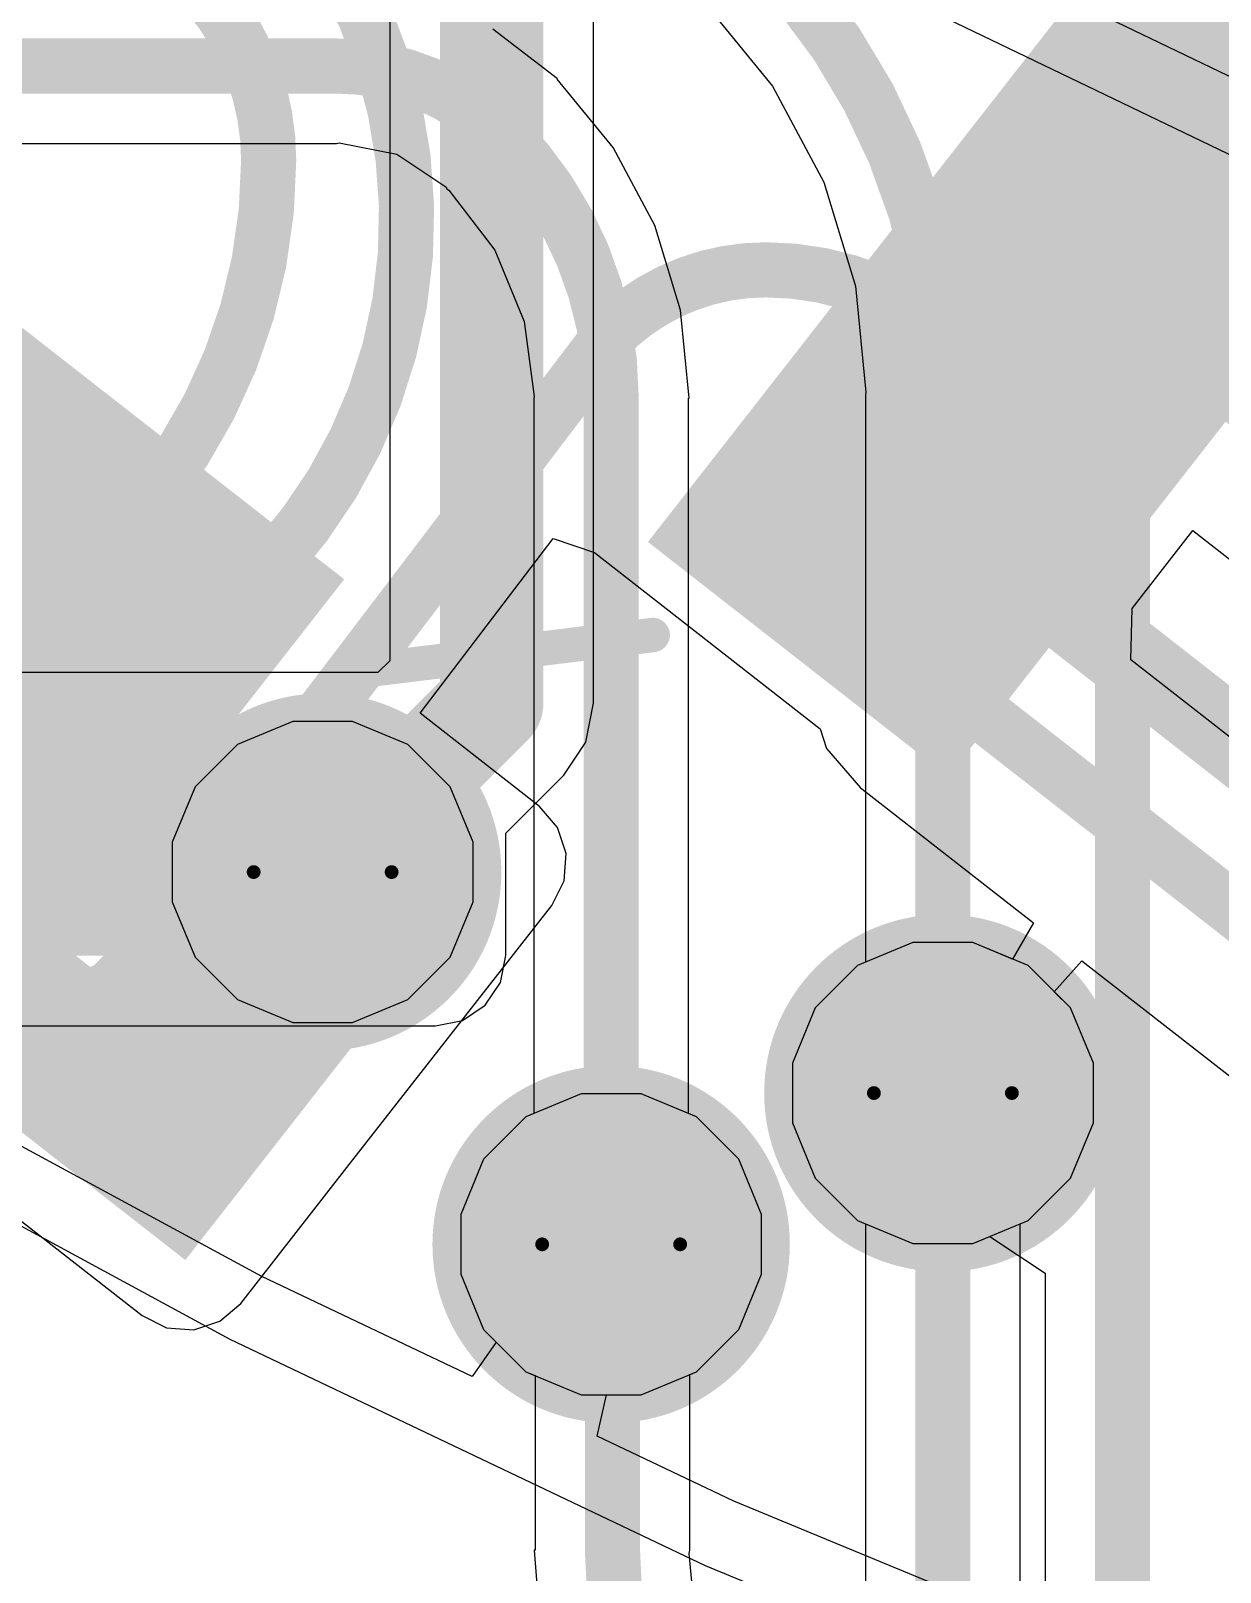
# Model space of a CAD drawing. Header units: inches. Extents: x -30 to 282, y -86 to 78.
# Drawn here: x -7.46 to -3.08, y -79.23 to -73.55 of the extents above; entities that cross this region are included whole.
import ezdxf

# ---------------------------------------------------------------- set-up
doc = ezdxf.new("R2010")
doc.units = ezdxf.units.IN
for name, color, linetype in [('Board Outline', 216, 'Continuous'), ('Bottom Layer', 5, 'Continuous'), ('Drill Drawing', 1, 'Continuous'), ('GND 01', 76, 'Continuous'), ('GND 02', 16, 'Continuous'), ('PWR', 156, 'Continuous'), ('SIG 01', 90, 'Continuous'), ('Top Layer', 1, 'Continuous'), ('Top Overlay', 2, 'Continuous'), ('Top Paste', 8, 'Continuous'), ('Top Solder', 216, 'Continuous'), ('Via Holes', 16, 'Continuous')]:
    doc.layers.add(name, color=color, linetype=linetype)

# ---------------------------------------------------------------- blocks, each defined once
blk = doc.blocks.new('LQFP_100_86')
at = {"layer": 'Top Layer'}
for points in [[(-8.349994729999999, -4.850003), (-7.149994589999999, -4.850003), (-7.149994589999999, -5.150002399999999), (-8.349994729999999, -5.150002399999999)], [(-8.34999981, -5.350002), (-7.14999967, -5.350002), (-7.14999967, -5.6500014), (-8.34999981, -5.6500014)], [(-8.34999727, -5.850001), (-7.149997129999999, -5.850001), (-7.149997129999999, -6.1500004), (-8.34999727, -6.1500004)], [(-5.850001, -7.150002209999999), (-5.850001, -8.35000235), (-6.1500004, -8.35000235), (-6.1500004, -7.150002209999999)], [(-5.35000454, -7.150002209999999), (-5.35000454, -8.35000235), (-5.65000394, -8.35000235), (-5.65000394, -7.150002209999999)], [(-4.84999792, -7.149994589999999), (-4.84999792, -8.349994729999999), (-5.14999732, -8.349994729999999), (-5.14999732, -7.149994589999999)], [(-4.35000146, -7.14999967), (-4.35000146, -8.34999981), (-4.65000086, -8.34999981), (-4.65000086, -7.14999967)], [(-3.84999992, -7.149997129999999), (-3.84999992, -8.34999727), (-4.14999932, -8.34999727), (-4.14999932, -7.149997129999999)], [(-3.35000346, -7.15000729), (-3.35000346, -8.35000743), (-3.650002859999999, -8.35000743), (-3.650002859999999, -7.15000729)]]:
    blk.add_hatch(color=1, dxfattribs=at).paths.add_polyline_path(points)
at = {"layer": 'Top Paste'}
for points in [[(-8.349994729999999, -4.850003), (-7.149994589999999, -4.850003), (-7.149994589999999, -5.150002399999999), (-8.349994729999999, -5.150002399999999)], [(-8.34999981, -5.350002), (-7.14999967, -5.350002), (-7.14999967, -5.6500014), (-8.34999981, -5.6500014)], [(-8.34999727, -5.850001), (-7.149997129999999, -5.850001), (-7.149997129999999, -6.1500004), (-8.34999727, -6.1500004)], [(-5.850001, -7.150002209999999), (-5.850001, -8.35000235), (-6.1500004, -8.35000235), (-6.1500004, -7.150002209999999)], [(-5.35000454, -7.150002209999999), (-5.35000454, -8.35000235), (-5.65000394, -8.35000235), (-5.65000394, -7.150002209999999)], [(-4.84999792, -7.149994589999999), (-4.84999792, -8.349994729999999), (-5.14999732, -8.349994729999999), (-5.14999732, -7.149994589999999)], [(-4.35000146, -7.14999967), (-4.35000146, -8.34999981), (-4.65000086, -8.34999981), (-4.65000086, -7.14999967)], [(-3.84999992, -7.149997129999999), (-3.84999992, -8.34999727), (-4.14999932, -8.34999727), (-4.14999932, -7.149997129999999)], [(-3.35000346, -7.15000729), (-3.35000346, -8.35000743), (-3.650002859999999, -8.35000743), (-3.650002859999999, -7.15000729)]]:
    blk.add_hatch(color=8, dxfattribs=at).paths.add_polyline_path(points)
at = {"layer": 'Top Solder'}
for points in [[(-8.45159473, -4.748403), (-7.048394589999999, -4.748403), (-7.048394589999999, -5.251602399999999), (-8.45159473, -5.251602399999999)], [(-8.45159981, -5.248402), (-7.048399669999999, -5.248402), (-7.048399669999999, -5.7516014), (-8.45159981, -5.7516014)], [(-8.45159727, -5.748400999999999), (-7.04839713, -5.748400999999999), (-7.04839713, -6.2516004), (-8.45159727, -6.2516004)], [(-5.748400999999999, -7.04840221), (-5.748400999999999, -8.45160235), (-6.2516004, -8.45160235), (-6.2516004, -7.04840221)], [(-5.24840454, -7.04840221), (-5.24840454, -8.45160235), (-5.75160394, -8.45160235), (-5.75160394, -7.04840221)], [(-4.748397919999999, -7.048394589999999), (-4.748397919999999, -8.45159473), (-5.251597319999999, -8.45159473), (-5.251597319999999, -7.048394589999999)], [(-4.248401459999999, -7.048399669999999), (-4.248401459999999, -8.45159981), (-4.75160086, -8.45159981), (-4.75160086, -7.048399669999999)], [(-3.74839992, -7.04839713), (-3.74839992, -8.45159727), (-4.25159932, -8.45159727), (-4.25159932, -7.04839713)], [(-3.24840346, -7.04840729), (-3.24840346, -8.45160743), (-3.75160286, -8.45160743), (-3.75160286, -7.04840729)]]:
    blk.add_hatch(color=216, dxfattribs=at).paths.add_polyline_path(points)
at = {"layer": 'Top Overlay', "const_width": 0.127}
blk.add_lwpolyline([(-7.272992819999999, -6.51098774), (-6.511005519999999, -7.272997899999999)], dxfattribs=at)
at = {"layer": 'Top Overlay', "const_width": 0.0635}
for points in [[(-7.30474282, -6.51098774, 1), (-7.24124282, -6.51098774, 1)], [(-6.54275552, -7.272997899999999, 1), (-6.47925552, -7.272997899999999, 1)]]:
    blk.add_lwpolyline(points, format="xyb", close=True, dxfattribs=at)

msp = doc.modelspace()

# ---------------------------------------------------------------- hatches: boundary and pattern name
at = {"layer": 'Bottom Layer'}
msp.add_hatch(color=5, dxfattribs=at).paths.add_polyline_path([(-8.71120178, -76.95582272), (-5.9727465, -76.95582272), (-5.9727465, -76.17279151999999), (-8.71120178, -76.17279151999999)])
h = msp.add_hatch(color=5, dxfattribs=at)
edge = h.paths.add_edge_path()
edge.add_arc((-6.38811778, -76.6483862), 0.2999994, 0, 360)
h = msp.add_hatch(color=5, dxfattribs=at)
edge = h.paths.add_edge_path()
edge.add_arc((-4.104342819999999, -77.46225299999999), 0.2999994, 0, 360)
h = msp.add_hatch(color=5, dxfattribs=at)
edge = h.paths.add_edge_path()
edge.add_arc((-5.32584914, -78.0193004), 0.2999994, 0, 360)
at = {"layer": 'GND 01'}
h = msp.add_hatch(color=76, dxfattribs=at)
edge = h.paths.add_edge_path()
edge.add_arc((-6.38811778, -76.6483862), 0.6579997, 0, 360)
h = msp.add_hatch(color=76, dxfattribs=at)
edge = h.paths.add_edge_path()
edge.add_arc((-4.104342819999999, -77.46225299999999), 0.6579997, 0, 360)
h = msp.add_hatch(color=76, dxfattribs=at)
edge = h.paths.add_edge_path()
edge.add_arc((-5.32584914, -78.0193004), 0.6579997, 0, 360)
at = {"layer": 'GND 02'}
h = msp.add_hatch(color=16, dxfattribs=at)
edge = h.paths.add_edge_path()
edge.add_arc((-6.38811778, -76.6483862), 0.6579997, 0, 360)
h = msp.add_hatch(color=16, dxfattribs=at)
edge = h.paths.add_edge_path()
edge.add_arc((-4.104342819999999, -77.46225299999999), 0.6579997, 0, 360)
h = msp.add_hatch(color=16, dxfattribs=at)
edge = h.paths.add_edge_path()
edge.add_arc((-5.32584914, -78.0193004), 0.6579997, 0, 360)
at = {"layer": 'PWR'}
h = msp.add_hatch(color=156, dxfattribs=at)
edge = h.paths.add_edge_path()
edge.add_arc((-6.38811778, -76.6483862), 0.2999994, 0, 360)
h = msp.add_hatch(color=156, dxfattribs=at)
edge = h.paths.add_edge_path()
edge.add_arc((-4.104342819999999, -77.46225299999999), 0.2999994, 0, 360)
h = msp.add_hatch(color=156, dxfattribs=at)
edge = h.paths.add_edge_path()
edge.add_arc((-5.32584914, -78.0193004), 0.2999994, 0, 360)
at = {"layer": 'SIG 01'}
h = msp.add_hatch(color=90, dxfattribs=at)
edge = h.paths.add_edge_path()
edge.add_arc((-6.38811778, -76.6483862), 0.2999994, 0, 360)
h = msp.add_hatch(color=90, dxfattribs=at)
edge = h.paths.add_edge_path()
edge.add_arc((-4.104342819999999, -77.46225299999999), 0.2999994, 0, 360)
h = msp.add_hatch(color=90, dxfattribs=at)
edge = h.paths.add_edge_path()
edge.add_arc((-5.32584914, -78.0193004), 0.2999994, 0, 360)
at = {"layer": 'Top Layer'}
for points in [[(-0.9579965599999999, -77.59520676), (-4.55510392, -74.78483899999999), (-4.73980256, -75.02124188), (-1.1426952, -77.83160964)], [(-9.356313519999999, -76.15323352), (-6.893714939999999, -78.07722763999999), (-6.502770839999999, -77.57684255999999), (-8.965369419999998, -75.65284844)], [(-6.893720019999999, -78.07723018), (-5.74860928, -76.6115562), (-6.46749278, -76.04990378), (-7.61260352, -77.51557776)]]:
    msp.add_hatch(color=1, dxfattribs=at).paths.add_polyline_path(points)
h = msp.add_hatch(color=1, dxfattribs=at)
edge = h.paths.add_edge_path()
edge.add_arc((-6.38811778, -76.6483862), 0.2999994, 0, 360)
h = msp.add_hatch(color=1, dxfattribs=at)
edge = h.paths.add_edge_path()
edge.add_arc((-4.104342819999999, -77.46225299999999), 0.2999994, 0, 360)
h = msp.add_hatch(color=1, dxfattribs=at)
edge = h.paths.add_edge_path()
edge.add_arc((-5.32584914, -78.0193004), 0.2999994, 0, 360)
at = {"layer": 'Via Holes'}
h = msp.add_hatch(color=7, dxfattribs=at)
edge = h.paths.add_edge_path()
edge.add_arc((-6.38811778, -76.6483862), 0.1499997, 0, 360)
h = msp.add_hatch(color=7, dxfattribs=at)
edge = h.paths.add_edge_path()
edge.add_arc((-4.104342819999999, -77.46225299999999), 0.1499997, 0, 360)
h = msp.add_hatch(color=7, dxfattribs=at)
edge = h.paths.add_edge_path()
edge.add_arc((-5.32584914, -78.0193004), 0.1499997, 0, 360)

# ---------------------------------------------------------------- linework, layer by layer
at = {"layer": 'Board Outline', "const_width": 0.254}
msp.add_lwpolyline([(37.49466466, -16.44645174, -2.5025245443781), (-17.29285086, -16.44645174)], format="xyb", dxfattribs=at)
at = {"layer": 'Bottom Layer'}
for p, q in [((-6.14131614, -67.10679999999999), (-6.14131614, -75.8705239)), ((-5.39028386, -76.02606842), (-5.39028386, -67.10679999999999)), ((-6.14131614, -75.8705239), (-6.1846079, -75.91381566)), ((-6.1846079, -75.91381566), (-8.71120178, -75.91381566)), ((-5.41886902, -76.16977145999999), (-5.39028386, -76.02606842)), ((-5.500270939999999, -76.29160001999999), (-5.41886902, -76.16977145999999)), ((-5.71377064, -76.50509971999999), (-5.500270939999999, -76.29160001999999)), ((-5.71377064, -76.95582272), (-5.71377064, -76.50509971999999)), ((-4.21454072, -76.9082536), (-4.41815728, -76.9925943)), ((-3.99414492, -76.9082536), (-4.21454072, -76.9082536)), ((-3.79052836, -76.9925943), (-3.99414492, -76.9082536)), ((-5.73348358, -77.05492844), (-5.71377064, -76.95582272)), ((-4.41815728, -76.9925943), (-4.57400152, -77.14843854)), ((-3.63468412, -77.14843854), (-3.79052836, -76.9925943)), ((-5.78962266, -77.13894656), (-5.73348358, -77.05492844)), ((-5.87364078, -77.19508563999999), (-5.78962266, -77.13894656)), ((-5.9727465, -77.21479858000001), (-5.87364078, -77.19508563999999)), ((-4.57400152, -77.14843854), (-4.65834222, -77.3520551)), ((-3.550343419999999, -77.3520551), (-3.63468412, -77.14843854)), ((-7.99694616, -77.21479858000001), (-5.9727465, -77.21479858000001)), ((-6.61213054, -78.13792855999999), (-8.035556699999999, -77.36719858)), ((-4.65834222, -77.3520551), (-4.65834222, -77.57245089999999)), ((-3.550343419999999, -77.57245089999999), (-3.550343419999999, -77.3520551)), ((-8.433841399999999, -77.44604525999999), (-6.729491240000001, -78.36888314)), ((-5.43604704, -77.465301), (-5.6396636, -77.5496417)), ((-5.21565124, -77.465301), (-5.43604704, -77.465301)), ((-5.01203468, -77.5496417), (-5.21565124, -77.465301)), ((-5.6396636, -77.5496417), (-5.79550784, -77.70548594)), ((-4.85619044, -77.70548594), (-5.01203468, -77.5496417)), ((-4.65834222, -77.57245089999999), (-4.57400152, -77.77606746)), ((-3.63468412, -77.77606746), (-3.550343419999999, -77.57245089999999)), ((-5.79550784, -77.70548594), (-5.879848539999999, -77.90910249999999)), ((-4.77184974, -77.90910249999999), (-4.85619044, -77.70548594)), ((-4.57400152, -77.77606746), (-4.41815728, -77.93191169999999)), ((-3.79052836, -77.93191169999999), (-3.63468412, -77.77606746)), ((-5.879848539999999, -77.90910249999999), (-5.879848539999999, -78.1294983)), ((-4.77184974, -78.1294983), (-4.77184974, -77.90910249999999)), ((-4.41815728, -77.93191169999999), (-4.21454072, -78.01625239999998)), ((-3.99414492, -78.01625239999998), (-3.79052836, -77.93191169999999)), ((-4.21454072, -78.01625239999998), (-3.99414492, -78.01625239999998)), ((-5.83781916, -78.50633015999999), (-6.61213054, -78.13792855999999)), ((-5.879848539999999, -78.1294983), (-5.79550784, -78.33311486)), ((-4.85619044, -78.33311486), (-4.77184974, -78.1294983)), ((-5.79550784, -78.33311486), (-5.74862706, -78.37999563999999)), ((-5.01203468, -78.4889591), (-4.85619044, -78.33311486)), ((-6.729491240000001, -78.36888314), (-4.97932964, -79.20157642)), ((-5.74862706, -78.37999563999999), (-5.83781916, -78.50633015999999)), ((-5.21565124, -78.5732998), (-5.01203468, -78.4889591)), ((-5.37674566, -78.7256998), (-5.342338819999999, -78.5732998)), ((-5.342338819999999, -78.5732998), (-5.21565124, -78.5732998)), ((-4.87420158, -78.96480016), (-5.37674566, -78.7256998)), ((-3.09544974, -79.6999422), (-4.87420158, -78.96480016)), ((-4.97932964, -79.20157642), (-3.18812418, -79.94186196))]:
    msp.add_line(p, q, dxfattribs=at)
at = {"layer": 'Bottom Layer', "const_width": 0.3809999999999999}
for points in [[(-5.7658, -76.02606842), (-5.7658, -67.10679999999999)], [(-6.38811778, -76.6483862), (-5.7658, -76.02606842)]]:
    msp.add_lwpolyline(points, dxfattribs=at)
at = {"layer": 'Bottom Layer', "const_width": 0.1905}
for points in [[(-5.86105, -76.02606842, 1), (-5.67055, -76.02606842, 1)], [(-5.86105, -76.02606842, 1), (-5.67055, -76.02606842, 1)], [(-6.483367779999999, -76.6483862, 1), (-6.292867779999999, -76.6483862, 1)]]:
    msp.add_lwpolyline(points, format="xyb", close=True, dxfattribs=at)
at = {"layer": 'Drill Drawing'}
for points, const_width in [([(-6.13411778, -76.6483862, 1), (-6.642117779999999, -76.6483862, 1)], 0.0508), ([(-6.654817779999999, -76.6483862, 1), (-6.629417779999999, -76.6483862, 1)], 0.0254), ([(-6.14681778, -76.6483862, 1), (-6.12141778, -76.6483862, 1)], 0.0254), ([(-3.85034282, -77.46225299999999, 1), (-4.35834282, -77.46225299999999, 1)], 0.0508), ([(-4.37104282, -77.46225299999999, 1), (-4.34564282, -77.46225299999999, 1)], 0.0254), ([(-3.86304282, -77.46225299999999, 1), (-3.83764282, -77.46225299999999, 1)], 0.0254), ([(-5.071849139999999, -78.0193004, 1), (-5.579849139999999, -78.0193004, 1)], 0.0508), ([(-5.592549139999999, -78.0193004, 1), (-5.56714914, -78.0193004, 1)], 0.0254), ([(-5.08454914, -78.0193004, 1), (-5.05914914, -78.0193004, 1)], 0.0254)]:
    msp.add_lwpolyline(points, format="xyb", close=True, dxfattribs=dict(at, const_width=const_width))
at = {"layer": 'PWR'}
for p, q in [((-2.7106753, -73.88107398), (-4.2958766, -73.11767952)), ((-4.40824112, -73.35100899999999), (-2.82303982, -74.11440345999999)), ((-4.21454072, -76.9082536), (-4.41815728, -76.9925943)), ((-3.99414492, -76.9082536), (-4.21454072, -76.9082536)), ((-3.79052836, -76.9925943), (-3.99414492, -76.9082536)), ((-4.41815728, -76.9925943), (-4.57400152, -77.14843854)), ((-3.63468412, -77.14843854), (-3.79052836, -76.9925943)), ((-4.57400152, -77.14843854), (-4.65834222, -77.3520551)), ((-3.550343419999999, -77.3520551), (-3.63468412, -77.14843854)), ((-4.65834222, -77.3520551), (-4.65834222, -77.57245089999999)), ((-3.550343419999999, -77.57245089999999), (-3.550343419999999, -77.3520551)), ((-5.43604704, -77.465301), (-5.6396636, -77.5496417)), ((-5.21565124, -77.465301), (-5.43604704, -77.465301)), ((-5.01203468, -77.5496417), (-5.21565124, -77.465301)), ((-5.6396636, -77.5496417), (-5.79550784, -77.70548594)), ((-4.85619044, -77.70548594), (-5.01203468, -77.5496417)), ((-4.65834222, -77.57245089999999), (-4.57400152, -77.77606746)), ((-3.63468412, -77.77606746), (-3.550343419999999, -77.57245089999999)), ((-5.79550784, -77.70548594), (-5.879848539999999, -77.90910249999999)), ((-4.77184974, -77.90910249999999), (-4.85619044, -77.70548594)), ((-4.57400152, -77.77606746), (-4.41815728, -77.93191169999999)), ((-3.79052836, -77.93191169999999), (-3.63468412, -77.77606746)), ((-5.879848539999999, -77.90910249999999), (-5.879848539999999, -78.1294983)), ((-4.77184974, -78.1294983), (-4.77184974, -77.90910249999999)), ((-4.41815728, -77.93191169999999), (-4.21454072, -78.01625239999998)), ((-3.99414492, -78.01625239999998), (-3.79052836, -77.93191169999999)), ((-4.21454072, -78.01625239999998), (-3.99414492, -78.01625239999998)), ((-5.879848539999999, -78.1294983), (-5.79550784, -78.33311486)), ((-4.85619044, -78.33311486), (-4.77184974, -78.1294983)), ((-5.79550784, -78.33311486), (-5.6396636, -78.4889591)), ((-5.01203468, -78.4889591), (-4.85619044, -78.33311486)), ((-5.6396636, -78.4889591), (-5.43604704, -78.5732998)), ((-5.21565124, -78.5732998), (-5.01203468, -78.4889591)), ((-5.43604704, -78.5732998), (-5.21565124, -78.5732998))]:
    msp.add_line(p, q, dxfattribs=at)
at = {"layer": 'SIG 01'}
for p, q in [((-4.979865579999999, -73.45118914), (-4.73119704, -73.7541959)), ((-5.523420499999999, -73.72757415999999), (-5.76159122, -73.54481862)), ((-5.524723519999999, -73.72887717999998), (-5.523420499999999, -73.72757415999999)), ((-5.31825454, -73.98046163999999), (-5.524723519999999, -73.72887717999998)), ((-4.73119704, -73.7541959), (-4.5422439, -74.10770294)), ((-9.06548352, -73.96485842), (-6.336588799999999, -73.96485842)), ((-6.336588799999999, -73.96485842), (-6.32674884, -73.96290262)), ((-6.32674884, -73.96290262), (-6.114709639999999, -74.00507932)), ((-6.114709639999999, -74.00507932), (-5.934953839999999, -74.1251883)), ((-5.16483346, -74.26749179999999), (-5.31825454, -73.98046163999999)), ((-5.934953839999999, -74.1251883), (-5.92937854, -74.13353219999999)), ((-4.5422439, -74.10770294), (-4.4258865, -74.49128104)), ((-5.92937854, -74.13353219999999), (-5.92399882, -74.1371263)), ((-5.92399882, -74.1371263), (-5.75466464, -74.35780404)), ((-5.07035562, -74.57893898), (-5.16483346, -74.26749179999999)), ((-5.75466464, -74.35780404), (-5.64576722, -74.62070674)), ((-4.4258865, -74.49128104), (-4.387463919999999, -74.8813844)), ((-5.03845576, -74.90283216), (-5.07035562, -74.57893898)), ((-5.64576722, -74.62070674), (-5.60946046, -74.8964847)), ((-5.60946046, -74.8964847), (-5.610722839999999, -74.90283216)), ((-5.610722839999999, -74.90283216), (-5.610722839999999, -77.5376529)), ((-5.04097544, -77.5376529), (-5.04097544, -74.90283216)), ((-5.04097544, -74.90283216), (-5.03845576, -74.90283216)), ((-4.387463919999999, -74.8813844), (-4.38921652, -74.89019058)), ((-4.38921652, -74.89019058), (-4.38921652, -76.9806055)), ((-6.498315679999999, -76.0943868), (-6.701932240000001, -76.1787275)), ((-6.27791988, -76.0943868), (-6.498315679999999, -76.0943868)), ((-6.074303319999999, -76.1787275), (-6.27791988, -76.0943868)), ((-6.701932240000001, -76.1787275), (-6.857776479999999, -76.33457174)), ((-5.91845908, -76.33457174), (-6.074303319999999, -76.1787275)), ((-6.857776479999999, -76.33457174), (-6.942117179999999, -76.53818829999999)), ((-5.83411838, -76.53818829999999), (-5.91845908, -76.33457174)), ((-6.942117179999999, -76.53818829999999), (-6.942117179999999, -76.7585841)), ((-5.83411838, -76.7585841), (-5.83411838, -76.53818829999999)), ((-6.942117179999999, -76.7585841), (-6.857776479999999, -76.96220066000001)), ((-5.91845908, -76.96220066000001), (-5.83411838, -76.7585841)), ((-6.857776479999999, -76.96220066000001), (-6.701932240000001, -77.1180449)), ((-6.074303319999999, -77.1180449), (-5.91845908, -76.96220066000001)), ((-4.41815728, -76.9925943), (-4.57400152, -77.14843854)), ((-4.38921652, -76.9806055), (-4.41815728, -76.9925943)), ((-6.701932240000001, -77.1180449), (-6.498315679999999, -77.2023856)), ((-6.27791988, -77.2023856), (-6.074303319999999, -77.1180449)), ((-4.57400152, -77.14843854), (-4.65834222, -77.3520551)), ((-6.498315679999999, -77.2023856), (-6.27791988, -77.2023856)), ((-4.65834222, -77.3520551), (-4.65834222, -77.57245089999999)), ((-5.610722839999999, -77.5376529), (-5.6396636, -77.5496417)), ((-5.01203468, -77.5496417), (-5.04097544, -77.5376529)), ((-5.6396636, -77.5496417), (-5.79550784, -77.70548594)), ((-4.85619044, -77.70548594), (-5.01203468, -77.5496417)), ((-4.65834222, -77.57245089999999), (-4.57400152, -77.77606746)), ((-5.79550784, -77.70548594), (-5.879848539999999, -77.90910249999999)), ((-4.77184974, -77.90910249999999), (-4.85619044, -77.70548594)), ((-4.57400152, -77.77606746), (-4.41815728, -77.93191169999999)), ((-5.879848539999999, -77.90910249999999), (-5.879848539999999, -78.1294983)), ((-4.77184974, -78.1294983), (-4.77184974, -77.90910249999999)), ((-4.41815728, -77.93191169999999), (-4.21454072, -78.01625239999998)), ((-3.99414492, -78.01625239999998), (-3.93097258, -77.99008531999999)), ((-3.93097258, -77.99008531999999), (-3.72777004, -78.12586101999999)), ((-4.21454072, -78.01625239999998), (-3.99414492, -78.01625239999998)), ((-5.879848539999999, -78.1294983), (-5.79550784, -78.33311486)), ((-4.85619044, -78.33311486), (-4.77184974, -78.1294983)), ((-3.72777004, -78.12586101999999), (-3.72777004, -80.4948606)), ((-5.79550784, -78.33311486), (-5.6396636, -78.4889591)), ((-5.01203468, -78.4889591), (-4.85619044, -78.33311486)), ((-5.6396636, -78.4889591), (-5.43604704, -78.5732998)), ((-5.21565124, -78.5732998), (-5.01203468, -78.4889591)), ((-5.43604704, -78.5732998), (-5.21565124, -78.5732998))]:
    msp.add_line(p, q, dxfattribs=at)
at = {"layer": 'SIG 01', "const_width": 0.2032}
for points in [[(-3.44289634, -80.4948606), (-3.44289634, -71.51848027999999)], [(-9.06548352, -73.67998472), (-6.336588799999999, -73.67998472)], [(-5.32584914, -78.0193004), (-5.32584914, -74.90283216)], [(-4.104342819999999, -77.46225299999999), (-4.104342819999999, -74.89019058)]]:
    msp.add_lwpolyline(points, dxfattribs=at)
for points in [[(-4.78590356, -73.24475826, -0.198912367379658), (-4.104342819999999, -74.89019058)], [(-6.336588799999999, -73.67998472, -0.198912367379656), (-5.727941299999999, -73.93209496)], [(-5.727941299999999, -73.93209496, -0.198912367379658), (-5.32584914, -74.90283216)]]:
    msp.add_lwpolyline(points, format="xyb", dxfattribs=at)
at = {"layer": 'SIG 01', "const_width": 0.1016}
for points in [[(-6.387388799999999, -73.67998472, 1), (-6.2857888, -73.67998472, 1)], [(-6.387388799999999, -73.67998472, 1), (-6.2857888, -73.67998472, 1)], [(-5.7787413, -73.93209496, 1), (-5.6771413, -73.93209496, 1)], [(-5.7787413, -73.93209496, 1), (-5.6771413, -73.93209496, 1)], [(-5.37664914, -74.90283216, 1), (-5.27504914, -74.90283216, 1)], [(-5.37664914, -74.90283216, 1), (-5.27504914, -74.90283216, 1)], [(-4.155142819999999, -74.89019058, 1), (-4.05354282, -74.89019058, 1)], [(-4.155142819999999, -74.89019058, 1), (-4.05354282, -74.89019058, 1)], [(-4.155142819999999, -77.46225299999999, 1), (-4.05354282, -77.46225299999999, 1)], [(-5.37664914, -78.0193004, 1), (-5.27504914, -78.0193004, 1)]]:
    msp.add_lwpolyline(points, format="xyb", close=True, dxfattribs=at)
at = {"layer": 'Top Layer'}
for p, q in [((-6.02909386, -76.06377218), (-5.53939202, -75.41979074)), ((-5.53939202, -75.41979074), (-5.38760162, -75.4719598)), ((-3.4073465, -75.67745596), (-3.1835598, -75.39102523999999)), ((-3.1835598, -75.39102523999999), (-1.14781838, -76.98143861999999)), ((-5.38760162, -75.4719598), (-4.55618596, -76.12153178)), ((-3.41213948, -75.8671076), (-3.4073465, -75.67745596)), ((-1.54620468, -77.32484916), (-3.41213948, -75.8671076)), ((-5.589168399999999, -76.4074799), (-6.02909386, -76.06377218)), ((-4.55618596, -76.12153178), (-4.53261476, -76.19302262)), ((-4.53261476, -76.19302262), (-4.40729624, -76.33847318)), ((-4.40729624, -76.33847318), (-4.38728104, -76.35411196)), ((-4.38728104, -76.35411196), (-4.387263259999999, -76.35412211999999)), ((-4.387263259999999, -76.35412211999999), (-4.38725564, -76.35412973999999)), ((-4.38725564, -76.35412973999999), (-3.77058428, -76.83589916)), ((-5.52320714, -76.48403042), (-5.589168399999999, -76.4074799)), ((-5.49156382, -76.57999416), (-5.52320714, -76.48403042)), ((-5.49905174, -76.68076612), (-5.49156382, -76.57999416)), ((-5.54453298, -76.77099708), (-5.49905174, -76.68076612)), ((-6.29868692, -77.73627074), (-5.54453298, -76.77099708)), ((-3.77058428, -76.83589916), (-3.84806444, -76.96876147999998)), ((-4.21454072, -76.9082536), (-4.41815728, -76.9925943)), ((-3.99414492, -76.9082536), (-4.21454072, -76.9082536)), ((-3.84806444, -76.96876147999998), (-3.99414492, -76.9082536)), ((-4.41815728, -76.9925943), (-4.57400152, -77.14843854)), ((-3.6939982, -77.08912446), (-3.59282746, -76.97476857999999)), ((-3.59282746, -76.97476857999999), (-2.17109548, -78.08548264)), ((-3.63468412, -77.14843854), (-3.6939982, -77.08912446)), ((-4.57400152, -77.14843854), (-4.65834222, -77.3520551)), ((-3.550343419999999, -77.3520551), (-3.63468412, -77.14843854)), ((-4.65834222, -77.3520551), (-4.65834222, -77.57245089999999)), ((-3.550343419999999, -77.57245089999999), (-3.550343419999999, -77.3520551)), ((-5.43604704, -77.465301), (-5.6396636, -77.5496417)), ((-5.21565124, -77.465301), (-5.43604704, -77.465301)), ((-5.01203468, -77.5496417), (-5.21565124, -77.465301)), ((-5.6396636, -77.5496417), (-5.79550784, -77.70548594)), ((-4.85619044, -77.70548594), (-5.01203468, -77.5496417)), ((-4.65834222, -77.57245089999999), (-4.57400152, -77.77606746)), ((-3.63468412, -77.77606746), (-3.550343419999999, -77.57245089999999)), ((-5.79550784, -77.70548594), (-5.879848539999999, -77.90910249999999)), ((-4.77184974, -77.90910249999999), (-4.85619044, -77.70548594)), ((-7.772044399999999, -77.71965406), (-7.0531609, -78.28130648)), ((-6.689643719999999, -78.2366736), (-6.298692, -77.7362809)), ((-6.298692, -77.7362809), (-6.29868692, -77.73627074)), ((-4.57400152, -77.77606746), (-4.41815728, -77.93191169999999)), ((-3.79052836, -77.93191169999999), (-3.63468412, -77.77606746)), ((-5.879848539999999, -77.90910249999999), (-5.879848539999999, -78.1294983)), ((-4.77184974, -78.1294983), (-4.77184974, -77.90910249999999)), ((-4.41815728, -77.93191169999999), (-4.38921652, -77.9439005)), ((-3.81946912, -77.9439005), (-3.79052836, -77.93191169999999)), ((-4.38921652, -77.9439005), (-4.38921652, -79.74111814)), ((-3.81946912, -79.74371148), (-3.81946912, -77.9439005)), ((-5.879848539999999, -78.1294983), (-5.79550784, -78.33311486)), ((-4.85619044, -78.33311486), (-4.77184974, -78.1294983)), ((-6.76618916, -78.30262977999999), (-6.689643719999999, -78.2366736)), ((-7.0531609, -78.28130648), (-6.96292994, -78.32678771999998)), ((-6.96292994, -78.32678771999998), (-6.86216052, -78.33427564)), ((-6.86216052, -78.33427564), (-6.76618916, -78.30262977999999)), ((-5.79550784, -78.33311486), (-5.6396636, -78.4889591)), ((-5.01203468, -78.4889591), (-4.85619044, -78.33311486)), ((-5.6396636, -78.4889591), (-5.60595526, -78.50292148)), ((-5.60595526, -78.50292148), (-5.60595526, -79.14611805999999)), ((-5.03620786, -78.49897177999999), (-5.01203468, -78.4889591)), ((-5.03620786, -79.14611805999999), (-5.03620786, -78.49897177999999)), ((-5.60595526, -79.14611805999999), (-5.609198839999999, -79.14611805999999)), ((-5.609198839999999, -79.14611805999999), (-5.574380519999999, -79.58853271999999)), ((-5.0386488, -79.15839134), (-5.03620786, -79.14611805999999)), ((-4.996456859999999, -79.58678266), (-5.0386488, -79.15839134))]:
    msp.add_line(p, q, dxfattribs=at)
at = {"layer": 'Top Layer', "const_width": 0.2032}
for points in [[(-6.6294127, -72.91158899999999, -0.3726664852820982), (-6.452473759999999, -75.3664863)], [(-6.864586219999999, -73.35816163999999, -0.1989128596330109), (-6.586849920000001, -74.02867846)], [(-6.586849920000001, -74.02867846, -0.1673438505008472), (-7.006983699999999, -75.24882333999999)], [(-5.29405342, -74.63294445999999, -0.1824854850672757), (-4.75568518, -74.4305344)], [(-4.75568518, -74.4305344, -0.2466494286789556), (-3.883446639999999, -74.88986799999999)], [(-5.32045926, -74.66125276, -0.0477361866507352), (-5.29405342, -74.63294445999999)], [(-4.57713334, -80.94216983999999, -0.198912367379658), (-5.32108156, -79.14611805999999)]]:
    msp.add_lwpolyline(points, format="xyb", dxfattribs=at)
for points in [[(-3.3164272, -73.4057079), (-2.9433139, -73.69642105999999)], [(-3.62426504, -73.79970508), (-3.25115174, -74.09041823999999)], [(-3.25115174, -74.09041823999999), (-2.85839916, -74.39725277999999)], [(-3.66521746, -74.39032112), (-3.55359208, -74.47752693999999)], [(-3.55359208, -74.47752693999999), (-0.7014590999999999, -76.7057394)], [(-7.10968352, -77.01416906), (-5.32108156, -74.66207318)], [(-5.32108156, -74.66207318), (-5.32045926, -74.66125276)], [(-7.0232651, -75.2696615), (-7.006983699999999, -75.24882333999999)], [(-7.3329038, -75.66022206), (-7.0232651, -75.2696615)], [(-6.62547824, -75.58044319999999), (-6.4524763, -75.36649137999999)], [(-6.4524763, -75.36649137999999), (-6.452473759999999, -75.3664863)], [(-6.93889646, -75.96804974), (-6.62547824, -75.58044319999999)], [(-4.104342819999999, -75.95073964), (-4.08432762, -75.96637842)], [(-4.08432762, -75.96637842), (-1.8444464, -77.71626316)], [(-7.718493579999999, -76.86479419999999), (-7.264415239999999, -77.11071192)], [(-7.17901028, -77.08349582), (-7.10968352, -77.01416906)], [(-7.264415239999999, -77.11071192), (-7.17901028, -77.08349582)], [(-4.104342819999999, -79.89213638), (-4.104342819999999, -77.46225299999999)], [(-5.32584914, -78.0193004), (-5.32108156, -78.02406798)], [(-5.32108156, -79.14611805999999), (-5.32108156, -78.02406798)]]:
    msp.add_lwpolyline(points, dxfattribs=at)
at = {"layer": 'Top Layer', "const_width": 0.1016}
for points in [[(-3.67506504, -73.79970508, 1), (-3.57346504, -73.79970508, 1)], [(-6.63764992, -74.02867846, 1), (-6.53604992, -74.02867846, 1)], [(-6.63764992, -74.02867846, 1), (-6.53604992, -74.02867846, 1)], [(-3.30195174, -74.09041823999999, 1), (-3.20035174, -74.09041823999999, 1)], [(-3.30195174, -74.09041823999999, 1), (-3.20035174, -74.09041823999999, 1)], [(-3.71601746, -74.39032112, 1), (-3.61441746, -74.39032112, 1)], [(-4.80648518, -74.4305344, 1), (-4.70488518, -74.4305344, 1)], [(-4.80648518, -74.4305344, 1), (-4.70488518, -74.4305344, 1)], [(-3.60439208, -74.47752693999999, 1), (-3.50279208, -74.47752693999999, 1)], [(-3.60439208, -74.47752693999999, 1), (-3.50279208, -74.47752693999999, 1)], [(-5.371881559999999, -74.66207318, 1), (-5.27028156, -74.66207318, 1)], [(-5.371881559999999, -74.66207318, 1), (-5.27028156, -74.66207318, 1)], [(-5.37125926, -74.66125276, 1), (-5.26965926, -74.66125276, 1)], [(-5.37125926, -74.66125276, 1), (-5.26965926, -74.66125276, 1)], [(-5.34485342, -74.63294445999999, 1), (-5.24325342, -74.63294445999999, 1)], [(-5.34485342, -74.63294445999999, 1), (-5.24325342, -74.63294445999999, 1)], [(-3.93424664, -74.88986799999999, 1), (-3.83264664, -74.88986799999999, 1)], [(-7.057783699999999, -75.24882333999999, 1), (-6.9561837, -75.24882333999999, 1)], [(-7.057783699999999, -75.24882333999999, 1), (-6.9561837, -75.24882333999999, 1)], [(-7.074065099999999, -75.2696615, 1), (-6.972465099999999, -75.2696615, 1)], [(-7.074065099999999, -75.2696615, 1), (-6.972465099999999, -75.2696615, 1)], [(-6.5032763, -75.36649137999999, 1), (-6.401676299999999, -75.36649137999999, 1)], [(-6.5032763, -75.36649137999999, 1), (-6.401676299999999, -75.36649137999999, 1)], [(-6.50327376, -75.3664863, 1), (-6.40167376, -75.3664863, 1)], [(-6.50327376, -75.3664863, 1), (-6.40167376, -75.3664863, 1)], [(-6.67627824, -75.58044319999999, 1), (-6.57467824, -75.58044319999999, 1)], [(-6.67627824, -75.58044319999999, 1), (-6.57467824, -75.58044319999999, 1)], [(-7.383703799999999, -75.66022206, 1), (-7.282103799999999, -75.66022206, 1)], [(-6.98969646, -75.96804974, 1), (-6.88809646, -75.96804974, 1)], [(-4.155142819999999, -75.95073964, 1), (-4.05354282, -75.95073964, 1)], [(-4.13512762, -75.96637842, 1), (-4.03352762, -75.96637842, 1)], [(-4.13512762, -75.96637842, 1), (-4.03352762, -75.96637842, 1)], [(-7.16048352, -77.01416906, 1), (-7.05888352, -77.01416906, 1)], [(-7.16048352, -77.01416906, 1), (-7.05888352, -77.01416906, 1)], [(-7.31521524, -77.11071192, 1), (-7.213615239999999, -77.11071192, 1)], [(-7.31521524, -77.11071192, 1), (-7.213615239999999, -77.11071192, 1)], [(-7.22981028, -77.08349582, 1), (-7.128210279999999, -77.08349582, 1)], [(-7.22981028, -77.08349582, 1), (-7.128210279999999, -77.08349582, 1)], [(-4.155142819999999, -77.46225299999999, 1), (-4.05354282, -77.46225299999999, 1)], [(-5.37664914, -78.0193004, 1), (-5.27504914, -78.0193004, 1)], [(-5.371881559999999, -78.02406798, 1), (-5.27028156, -78.02406798, 1)], [(-5.371881559999999, -78.02406798, 1), (-5.27028156, -78.02406798, 1)], [(-5.371881559999999, -79.14611805999999, 1), (-5.27028156, -79.14611805999999, 1)], [(-5.371881559999999, -79.14611805999999, 1), (-5.27028156, -79.14611805999999, 1)]]:
    msp.add_lwpolyline(points, format="xyb", close=True, dxfattribs=at)

# ---------------------------------------------------------------- block references
at = {"rotation": 52.00000000000001}
msp.add_blockref('LQFP_100_86', (-6.89558692, -66.167), dxfattribs=at)

doc.saveas('drawing.dxf')
